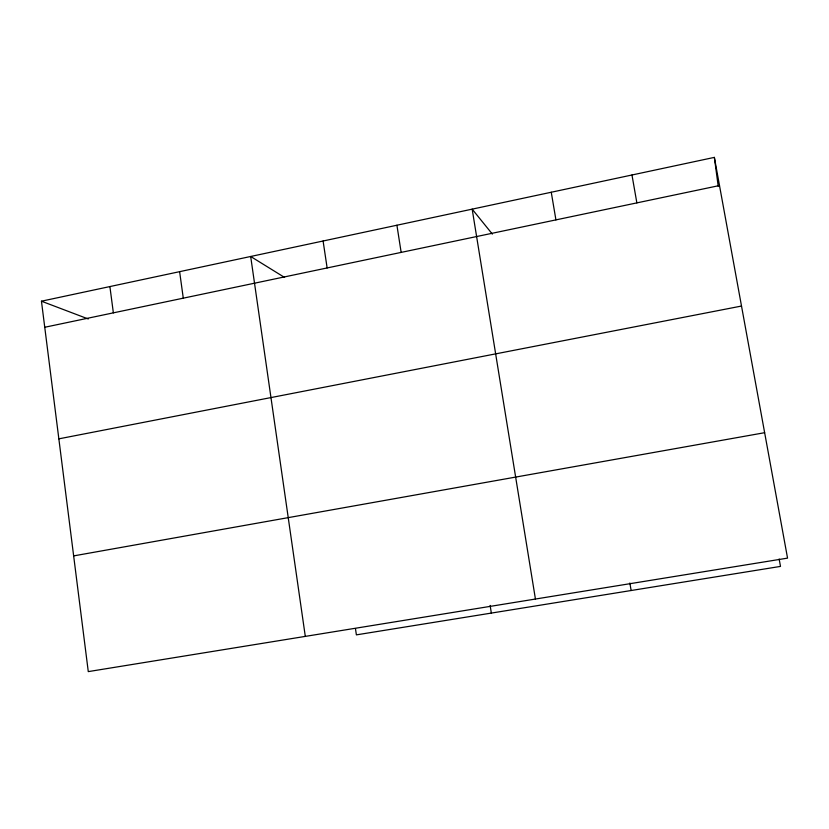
<?xml version="1.0" encoding="UTF-8"?>
<svg xmlns="http://www.w3.org/2000/svg" width="829" height="829" viewBox="0 0 829 829"><rect width="100%" height="100%" fill="white"/><g stroke="black" fill="none" stroke-linecap="round" stroke-linejoin="round"><path stroke-width="1.24" d="M41.45 301.196L714.36 157.386L787.55 558.124L88.278 671.614L41.45 301.196L88.257 318.968M44.745 327.268L719.499 185.53M58.849 438.842L741.509 306.046M73.657 555.896L764.639 432.697M284.575 277.446L250.679 256.482L305.3 636.392M492.364 234.11L472.167 209.146L535.43 599.035M779.146 559.005L780.493 566.404L356.387 634.869L355.454 628.569M631.967 174.992L636.869 202.887M629.853 582.994L631.128 590.517M551.254 192.245L555.927 219.892M490.126 605.408L491.338 613.077M396.915 225.229L401.153 252.399M323.092 241.001L327.134 267.954M179.624 271.663L183.282 298.171M714.36 157.386L718.215 186.256M109.894 286.565L113.366 312.854"/></g></svg>
